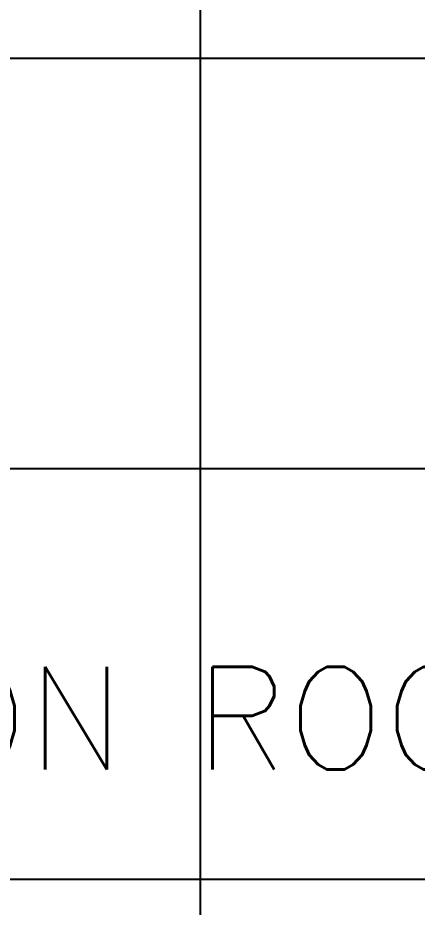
# Model space of a CAD drawing. Header units: inches. Extents: x -246178 to 57169, y -29325 to 19878.
# Drawn here: x 39333 to 39917, y -4841 to -3541 of the extents above; entities that cross this region are included whole.
import ezdxf

# ---------------------------------------------------------------- set-up
doc = ezdxf.new("R2010")
doc.units = ezdxf.units.IN
doc.header["$LTSCALE"] = 25
doc.header["$MEASUREMENT"] = 0
doc.linetypes.add('DASHDOT', pattern=[25.4, 12.7, -6.35, 0, -6.35])
doc.layers.add('00-Ground Floor$0$72_EGR_BASE_TEXT', color=252, linetype='Continuous', lineweight=5)
doc.layers.add('E-LITE-CLNG-CNDT', color=6, linetype='DASHDOT', lineweight=35)
doc.layers.add('00-Ground Floor$0$False Ceiling', color=251, linetype='Continuous')
doc.styles.add('00-Ground Floor$0$SIMPLEX', font='SIMPLEX.shx', dxfattribs={"height": 150})

# ---------------------------------------------------------------- blocks, each defined once
blk = doc.blocks.new('00-Ground Floor$0$A$Ce9e1c4c3')
at = {"layer": '00-Ground Floor$0$False Ceiling', "color": 254, "linetype": 'Continuous'}
for p, q in [((-60400, -6847.4), (-60400, -2847.4)), ((-62050.5, -3600), (-58301, -3600)), ((-62050.5, -4200), (-58301, -4200)), ((-62050.5, -4800), (-58301, -4800))]:
    blk.add_line(p, q, dxfattribs=at)
blk = doc.blocks.new('00-Ground Floor')
at = {"layer": '00-Ground Floor$0$False Ceiling', "color": 254}
blk.add_blockref('00-Ground Floor$0$A$Ce9e1c4c3', (100000, 0), dxfattribs=at)
at = {"layer": '00-Ground Floor$0$72_EGR_BASE_TEXT', "insert": (39742.7, -4489.9, 0), "char_height": 150, "attachment_point": 2, "style": '00-Ground Floor$0$SIMPLEX'}
blk.add_mtext('CONSULTATION ROOM NEUROLOGY', dxfattribs=at)

msp = doc.modelspace()

# ---------------------------------------------------------------- block references
at = {"layer": 'E-LITE-CLNG-CNDT'}
msp.add_blockref('00-Ground Floor', (0, 0), dxfattribs=at)

doc.saveas('drawing.dxf')
